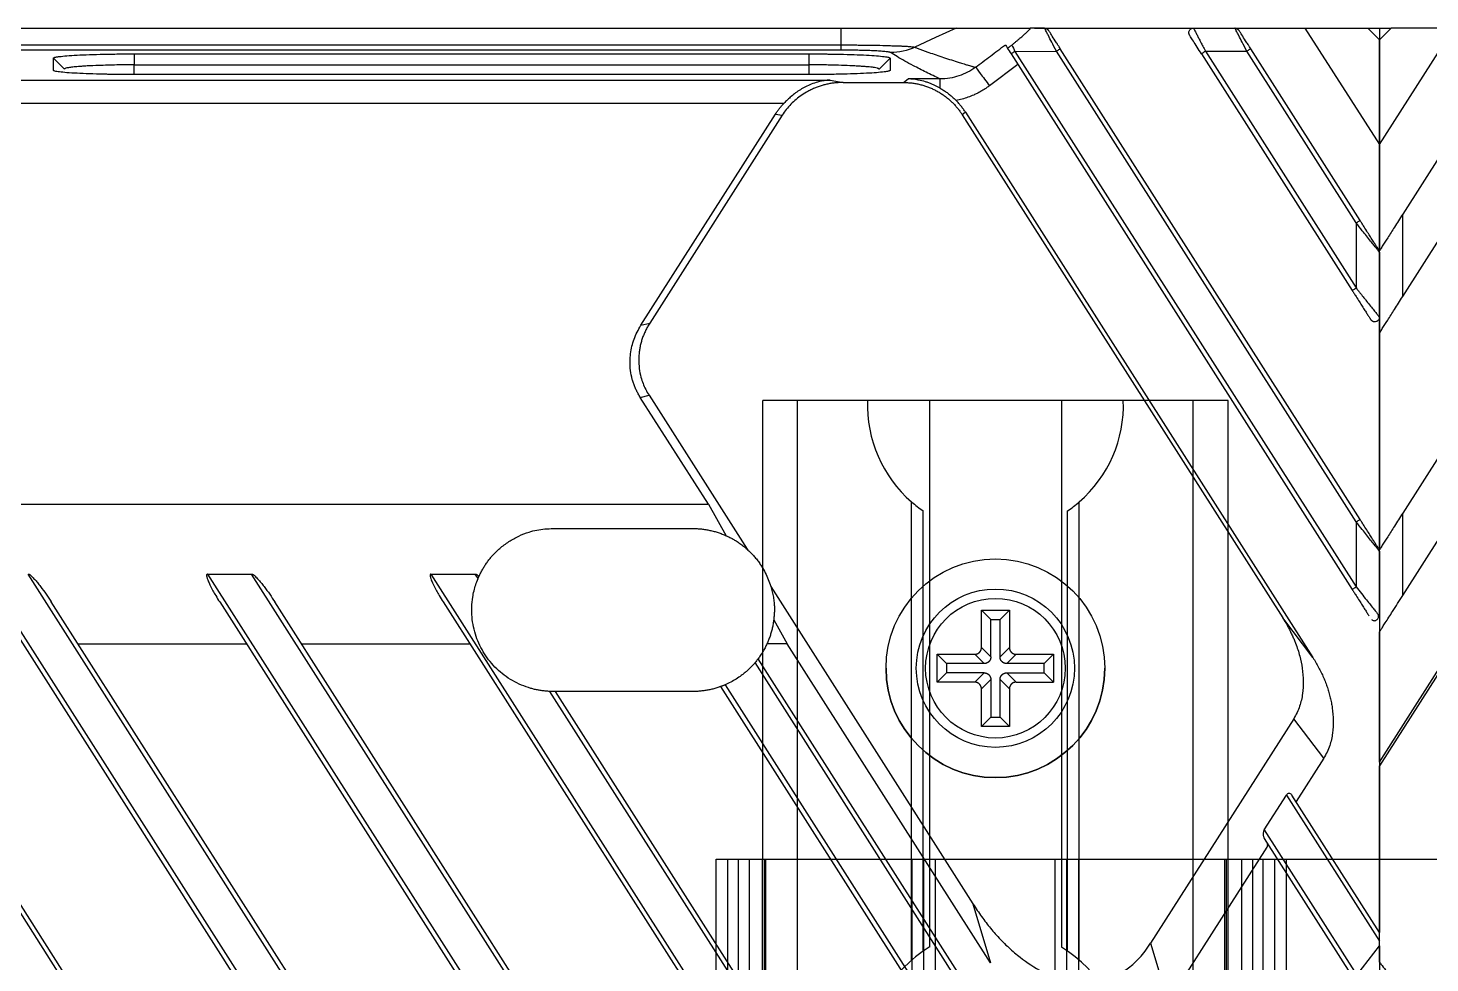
# Model space of a CAD drawing. Header units: millimetres. Extents: x 620 to 19791, y 2539 to 6969.
# Drawn here: x 17418.9 to 17479.1, y 5446.4 to 5486.6 of the extents above; entities that cross this region are included whole.
import ezdxf

# ---------------------------------------------------------------- set-up
doc = ezdxf.new("R2010")
doc.units = ezdxf.units.MM
doc.layers.add('02___PRT_ALL_AXES', color=7, linetype='Continuous')
doc.layers.add('1轮廓线', color=7, linetype='Continuous', lineweight=25)

# ---------------------------------------------------------------- blocks, each defined once
blk = doc.blocks.new('tugj')
at = {"color": 7, "linetype": 'Continuous', "lineweight": 25}
for p, q in [((12688.836, 5156.616), (12732.402, 5156.616)), ((12732.402, 5156.616), (12732.402, 5155.89)), ((12741.154, 5156.616), (12740.543, 5156.616)), ((12740.718, 5156.616), (12741.154, 5156.616)), ((12741.154, 5156.616), (12747.557, 5156.616)), ((12747.557, 5156.616), (12749.335, 5156.616)), ((12749.335, 5156.616), (12752.343, 5156.616)), ((12752.343, 5156.616), (12755.543, 5151.616)), ((12752.343, 5156.616), (12755.043, 5156.616)), ((12755.043, 5156.616), (12755.543, 5156.616)), ((12755.543, 5156.116), (12755.043, 5156.616)), ((12755.543, 5156.616), (12755.543, 5156.116)), ((12688.836, 5155.89), (12732.402, 5155.89)), ((12732.412, 5155.666), (12688.836, 5155.666)), ((12754.711, 5135.507), (12741.832, 5155.723)), ((12754.711, 5148.349), (12750.014, 5155.723)), ((12755.543, 5156.116), (12755.543, 5151.616)), ((12698.568, 5154.799), (12698.568, 5155.323)), ((12699.043, 5154.849), (12698.568, 5155.323)), ((12702.043, 5155.505), (12702.042, 5155.032)), ((12702.043, 5155.505), (12731.042, 5155.505)), ((12731.043, 5155.032), (12731.042, 5155.505)), ((12734.517, 5155.323), (12734.043, 5154.849)), ((12734.517, 5155.323), (12734.517, 5154.799)), ((12740.005, 5155.055), (12738.79, 5154.139)), ((12739.716, 5155.508), (12754.374, 5132.5)), ((12739.885, 5155.615), (12741.664, 5155.616)), ((12739.885, 5155.615), (12754.543, 5132.608)), ((12754.543, 5135.4), (12741.664, 5155.616)), ((12747.898, 5155.508), (12754.374, 5145.342)), ((12748.066, 5155.616), (12749.845, 5155.616)), ((12748.066, 5155.616), (12754.543, 5145.45)), ((12754.543, 5148.242), (12749.845, 5155.616)), ((12702.042, 5155.032), (12731.043, 5155.032)), ((12731.042, 5154.617), (12702.043, 5154.617)), ((12629.138, 5154.379), (12731.947, 5154.379)), ((12731.947, 5154.379), (12732.501, 5154.276)), ((12732.501, 5154.276), (12735.091, 5154.276)), ((12735.091, 5154.276), (12735.298, 5154.431)), ((12736.674, 5154.431), (12735.298, 5154.431)), ((12736.674, 5154.03), (12736.674, 5154.431)), ((12729.956, 5153.38), (12631.129, 5153.38)), ((12723.814, 5143.845), (12729.596, 5152.922)), ((12729.881, 5152.87), (12724.188, 5143.935)), ((12729.596, 5152.922), (12729.881, 5152.87)), ((12737.759, 5152.997), (12737.619, 5152.892)), ((12737.619, 5152.892), (12751.391, 5131.273)), ((12737.759, 5152.997), (12752.681, 5129.575)), ((12755.543, 5151.616), (12755.543, 5147.08)), ((12754.543, 5148.242), (12754.543, 5145.45)), ((12755.543, 5146.986), (12755.543, 5147.08)), ((12755.543, 5146.986), (12755.543, 5144.194)), ((12723.814, 5143.845), (12724.188, 5143.935)), ((12755.543, 5144.194), (12755.543, 5134.239)), ((12723.786, 5140.751), (12724.161, 5140.841)), ((12726.711, 5136.161), (12723.786, 5140.751)), ((12724.161, 5140.841), (12728.377, 5134.224)), ((12652.78, 5136.161), (12726.711, 5136.161)), ((12726.711, 5136.161), (12727.475, 5134.809)), ((12754.543, 5135.4), (12754.543, 5132.608)), ((12720.043, 5135.116), (12726.043, 5135.116)), ((12755.543, 5134.144), (12755.543, 5134.239)), ((12755.543, 5134.144), (12755.543, 5131.352)), ((12752.333, 5031.98), (12687.874, 5133.161)), ((12695.581, 5133.161), (12752.333, 5044.077)), ((12752.333, 5047.055), (12697.478, 5133.161)), ((12705.185, 5133.161), (12707.082, 5133.161)), ((12705.185, 5133.161), (12752.333, 5059.152)), ((12752.333, 5062.13), (12707.082, 5133.161)), ((12714.789, 5133.161), (12716.686, 5133.161)), ((12714.789, 5133.161), (12752.333, 5074.228)), ((12716.812, 5132.963), (12716.686, 5133.161)), ((12729.393, 5132.629), (12738.08, 5118.993)), ((12752.502, 5032.087), (12688.875, 5131.961)), ((12696.108, 5131.961), (12752.165, 5043.97)), ((12752.502, 5047.162), (12698.479, 5131.961)), ((12705.712, 5131.961), (12752.165, 5059.045)), ((12752.502, 5062.238), (12708.083, 5131.961)), ((12715.316, 5131.961), (12752.165, 5074.12)), ((12729.517, 5131.195), (12730.102, 5130.161)), ((12752.681, 5129.575), (12751.391, 5131.273)), ((12755.543, 5131.352), (12755.543, 5117.766)), ((12699.626, 5130.161), (12706.859, 5130.161)), ((12709.23, 5130.161), (12716.463, 5130.161)), ((12730.102, 5130.161), (12729.226, 5130.161)), ((12738.834, 5116.454), (12730.102, 5130.161)), ((12752.333, 5092.281), (12728.715, 5129.355)), ((12752.502, 5092.389), (12728.846, 5129.52)), ((12752.333, 5077.206), (12719.898, 5128.119)), ((12752.502, 5077.313), (12720.137, 5128.116)), ((12726.043, 5128.116), (12720.137, 5128.116)), ((12727.236, 5128.325), (12752.165, 5089.196)), ((12727.426, 5128.4), (12752.333, 5089.303)), ((12751.859, 5126.948), (12745.713, 5117.3)), ((12753.148, 5125.25), (12751.859, 5126.948)), ((12753.148, 5125.25), (12751.962, 5123.387)), ((12750.598, 5122.177), (12751.547, 5123.666)), ((12751.547, 5123.666), (12755.543, 5117.394)), ((12755.543, 5117.766), (12751.784, 5123.666)), ((12750.598, 5122.177), (12754.576, 5115.934)), ((12747.16, 5115.849), (12750.717, 5121.433)), ((12750.598, 5121.805), (12754.407, 5115.826)), ((12738.08, 5118.993), (12738.834, 5116.454)), ((12745.713, 5117.3), (12746.278, 5115.397)), ((12754.576, 5115.934), (12755.543, 5117.195)), ((12755.543, 5117.195), (12755.543, 5117.394))]:
    blk.add_line(p, q, dxfattribs=at)
at = {"color": 8, "linetype": 'Continuous', "lineweight": 25}
for p, q in [((12702.042, 5154.617), (12702.042, 5155.032)), ((12731.043, 5154.617), (12731.043, 5155.032))]:
    blk.add_line(p, q, dxfattribs=at)
at = {"color": 7, "linetype": 'Continuous', "lineweight": 25, "flags": 128}
for points in [[(12737.353, 5156.615), (12736.468, 5156.203), (12735.583, 5155.792)], [(12741.832, 5155.723), (12741.829, 5155.721), (12741.819, 5155.715), (12741.804, 5155.705), (12741.783, 5155.692), (12741.757, 5155.675), (12741.728, 5155.657), (12741.697, 5155.636), (12741.664, 5155.616)]]:
    blk.add_lwpolyline(points, dxfattribs=at)
at = {"color": 7, "linetype": 'Continuous', "lineweight": 25}
blk.add_circle((12739.043, 5129.116), 3.4, dxfattribs=at)
for points, knots in [([(12732.402, 5156.616), (12732.474, 5156.616), (12732.619, 5156.616), (12732.835, 5156.616), (12733.05, 5156.616), (12733.263, 5156.616), (12733.474, 5156.616), (12733.684, 5156.616), (12733.892, 5156.616), (12734.32, 5156.616), (12734.948, 5156.616), (12735.7, 5156.616), (12736.343, 5156.616), (12736.759, 5156.616), (12737.015, 5156.616), (12737.165, 5156.616), (12737.282, 5156.616), (12737.329, 5156.616), (12737.353, 5156.616)], [0, 0, 0, 0, 0.030431, 0.060693, 0.090844, 0.12094, 0.151038, 0.181195, 0.21147, 0.241917, 0.370935, 0.500028, 0.629045, 0.758138, 0.818818, 0.87905, 0.939291, 1, 1, 1, 1]), ([(12737.353, 5156.616), (12737.789, 5156.616), (12738.85, 5156.616), (12739.915, 5156.616), (12740.543, 5156.616)], [0, 0, 0, 0, 0.410626, 1, 1, 1, 1]), ([(12739.747, 5155.885), (12739.782, 5155.914), (12739.852, 5155.97), (12739.951, 5156.053), (12740.046, 5156.132), (12740.158, 5156.227), (12740.28, 5156.333), (12740.396, 5156.437), (12740.481, 5156.519), (12740.533, 5156.575), (12740.556, 5156.609), (12740.547, 5156.613), (12740.543, 5156.615)], [0, 0, 0, 0, 0.087023, 0.171502, 0.253799, 0.334317, 0.473794, 0.602437, 0.71265, 0.815735, 0.90757, 1, 1, 1, 1]), ([(12741.318, 5156.294), (12741.314, 5156.302), (12741.281, 5156.367), (12741.239, 5156.452), (12741.188, 5156.548), (12741.159, 5156.605), (12741.156, 5156.612), (12741.154, 5156.616)], [0, 0, 0, 0, 0.036007, 0.300899, 0.545076, 0.770137, 1, 1, 1, 1]), ([(12741.154, 5156.616), (12741.189, 5156.616), (12741.225, 5156.606), (12741.285, 5156.571), (12741.309, 5156.546), (12741.324, 5156.52)], [0, 0, 0, 0, 0.5, 0.5, 1, 1, 1, 1]), ([(12741.832, 5155.723), (12741.815, 5155.751), (12741.776, 5155.812), (12741.702, 5155.927), (12741.585, 5156.111), (12741.47, 5156.292), (12741.391, 5156.416), (12741.35, 5156.48), (12741.327, 5156.517), (12741.325, 5156.519), (12741.324, 5156.52)], [0, 0, 0, 0, 0.072505, 0.158025, 0.302179, 0.564612, 0.694081, 0.795616, 0.907244, 1, 1, 1, 1]), ([(12747.388, 5156.308), (12747.383, 5156.318), (12747.372, 5156.337), (12747.361, 5156.368), (12747.352, 5156.427), (12747.367, 5156.498), (12747.414, 5156.559), (12747.458, 5156.592), (12747.507, 5156.612), (12747.54, 5156.614), (12747.557, 5156.616)], [0, 0, 0, 0, 0.077579, 0.154133, 0.231803, 0.498692, 0.631109, 0.768426, 0.882726, 1, 1, 1, 1]), ([(12747.898, 5155.508), (12747.773, 5155.704), (12747.648, 5155.9), (12747.502, 5156.129), (12747.461, 5156.194), (12747.404, 5156.283), (12747.388, 5156.308), (12747.388, 5156.308)], [0, 0, 0, 0, 0.5, 0.5, 0.75, 0.75, 1, 1, 1, 1]), ([(12747.557, 5156.616), (12747.557, 5156.615), (12747.558, 5156.614), (12747.563, 5156.604), (12747.57, 5156.589), (12747.581, 5156.567), (12747.602, 5156.526), (12747.64, 5156.451), (12747.703, 5156.328), (12747.781, 5156.176), (12747.864, 5156.012), (12747.961, 5155.823), (12748.028, 5155.692), (12748.066, 5155.616)], [0, 0, 0, 0, 0.04732, 0.094848, 0.142655, 0.190814, 0.239396, 0.356488, 0.482454, 0.602276, 0.736363, 0.846018, 1, 1, 1, 1]), ([(12749.499, 5156.294), (12749.495, 5156.302), (12749.462, 5156.367), (12749.42, 5156.452), (12749.369, 5156.548), (12749.34, 5156.605), (12749.337, 5156.612), (12749.335, 5156.616)], [0, 0, 0, 0, 0.0360348, 0.3009193, 0.5450949, 0.7701467, 1, 1, 1, 1]), ([(12749.335, 5156.616), (12749.37, 5156.616), (12749.406, 5156.606), (12749.466, 5156.571), (12749.49, 5156.546), (12749.506, 5156.52)], [0, 0, 0, 0, 0.5, 0.5, 1, 1, 1, 1]), ([(12750.014, 5155.723), (12749.996, 5155.751), (12749.957, 5155.812), (12749.883, 5155.927), (12749.766, 5156.111), (12749.651, 5156.292), (12749.572, 5156.416), (12749.532, 5156.48), (12749.508, 5156.517), (12749.506, 5156.519), (12749.506, 5156.52)], [0, 0, 0, 0, 0.072505, 0.158025, 0.302179, 0.564612, 0.694081, 0.795616, 0.907244, 1, 1, 1, 1]), ([(12732.402, 5155.89), (12732.455, 5155.89), (12732.562, 5155.891), (12732.722, 5155.89), (12732.881, 5155.889), (12733.054, 5155.888), (12733.295, 5155.886), (12733.566, 5155.884), (12733.845, 5155.88), (12734.172, 5155.873), (12734.439, 5155.863), (12734.726, 5155.855), (12734.918, 5155.849), (12735.111, 5155.84), (12735.243, 5155.831), (12735.356, 5155.822), (12735.451, 5155.813), (12735.535, 5155.803), (12735.566, 5155.796), (12735.583, 5155.792)], [0, 0, 0, 0, 0.034258, 0.068567, 0.102891, 0.137208, 0.181484, 0.261597, 0.319295, 0.377755, 0.502298, 0.535687, 0.629428, 0.68744, 0.750553, 0.801073, 0.859498, 0.925865, 1, 1, 1, 1]), ([(12732.402, 5155.89), (12732.402, 5155.87), (12732.402, 5155.828), (12732.403, 5155.777), (12732.404, 5155.734), (12732.406, 5155.701), (12732.408, 5155.677), (12732.411, 5155.669), (12732.412, 5155.666)], [0, 0, 0, 0, 0.164972, 0.330618, 0.496943, 0.663946, 0.831631, 1, 1, 1, 1]), ([(12734.544, 5155.561), (12734.54, 5155.563), (12734.532, 5155.568), (12734.51, 5155.574), (12734.481, 5155.581), (12734.443, 5155.588), (12734.398, 5155.594), (12734.31, 5155.605), (12734.151, 5155.619), (12733.884, 5155.635), (12733.567, 5155.648), (12733.245, 5155.657), (12732.947, 5155.662), (12732.682, 5155.665), (12732.502, 5155.666), (12732.412, 5155.666)], [0, 0, 0, 0, 0.041608, 0.082916, 0.124078, 0.165253, 0.2066, 0.248274, 0.373041, 0.497845, 0.623172, 0.748533, 0.832555, 0.915925, 1, 1, 1, 1]), ([(12735.583, 5155.792), (12735.589, 5155.79), (12735.613, 5155.781), (12735.657, 5155.76), (12735.745, 5155.724), (12735.847, 5155.689), (12735.947, 5155.652), (12736.049, 5155.616), (12736.332, 5155.515), (12736.815, 5155.352), (12737.329, 5155.187), (12737.673, 5155.081), (12737.818, 5155.037), (12737.923, 5155.005), (12737.998, 5154.984), (12738.054, 5154.966), (12738.097, 5154.952), (12738.138, 5154.943), (12738.171, 5154.936), (12738.186, 5154.933), (12738.192, 5154.931)], [0, 0, 0, 0, 0.007841, 0.031241, 0.062475, 0.124955, 0.156196, 0.18744, 0.249931, 0.49993, 0.749958, 0.823994, 0.874971, 0.906396, 0.937478, 0.953102, 0.968728, 0.984363, 0.993729, 1, 1, 1, 1]), ([(12738.192, 5154.931), (12738.404, 5155.091), (12738.83, 5155.412), (12739.256, 5155.734), (12739.47, 5155.896)], [0, 0, 0, 0, 0.497013, 1, 1, 1, 1]), ([(12739.47, 5155.896), (12739.484, 5155.873), (12739.512, 5155.829), (12739.541, 5155.783), (12739.556, 5155.76)], [0, 0, 0, 0, 0.507372, 1, 1, 1, 1]), ([(12739.556, 5155.76), (12739.557, 5155.76), (12739.559, 5155.758), (12739.569, 5155.762), (12739.584, 5155.769), (12739.598, 5155.777), (12739.604, 5155.781)], [0, 0, 0, 0, 0.259642, 0.506999, 0.750769, 1, 1, 1, 1]), ([(12739.604, 5155.781), (12739.613, 5155.786), (12739.629, 5155.797), (12739.662, 5155.82), (12739.703, 5155.85), (12739.732, 5155.873), (12739.747, 5155.885)], [0, 0, 0, 0, 0.2129773, 0.4188488, 0.7070746, 1, 1, 1, 1]), ([(12750.014, 5155.723), (12750.014, 5155.723), (12749.997, 5155.712), (12749.931, 5155.671), (12749.885, 5155.641), (12749.845, 5155.616)], [0, 0, 0, 0, 0.5, 0.5, 1, 1, 1, 1]), ([(12698.568, 5155.323), (12698.569, 5155.327), (12698.571, 5155.333), (12698.588, 5155.343), (12698.614, 5155.353), (12698.652, 5155.363), (12698.699, 5155.373), (12698.758, 5155.382), (12698.885, 5155.4), (12699.13, 5155.425), (12699.569, 5155.453), (12700.105, 5155.476), (12700.617, 5155.49), (12701.047, 5155.498), (12701.374, 5155.502), (12701.706, 5155.505), (12701.93, 5155.505), (12702.043, 5155.505)], [0, 0, 0, 0, 0.035364, 0.070508, 0.105542, 0.140575, 0.175717, 0.211077, 0.246761, 0.374243, 0.499997, 0.625683, 0.753233, 0.815389, 0.876846, 0.938186, 1, 1, 1, 1]), ([(12731.042, 5155.505), (12731.107, 5155.505), (12731.235, 5155.505), (12731.427, 5155.504), (12731.616, 5155.503), (12731.804, 5155.501), (12731.99, 5155.498), (12732.174, 5155.495), (12732.511, 5155.489), (12732.98, 5155.476), (12733.516, 5155.453), (12733.955, 5155.425), (12734.222, 5155.398), (12734.376, 5155.375), (12734.457, 5155.358), (12734.508, 5155.341), (12734.514, 5155.329), (12734.517, 5155.323)], [0, 0, 0, 0, 0.035392, 0.070556, 0.105601, 0.140636, 0.175771, 0.211116, 0.246777, 0.374216, 0.499993, 0.625634, 0.753236, 0.815432, 0.8769, 0.938227, 1, 1, 1, 1]), ([(12736.674, 5154.431), (12736.57, 5154.479), (12736.365, 5154.576), (12736.069, 5154.719), (12735.787, 5154.86), (12735.476, 5155.02), (12735.151, 5155.195), (12734.823, 5155.383), (12734.634, 5155.503), (12734.544, 5155.561)], [0, 0, 0, 0, 0.128864, 0.2556755, 0.3804355, 0.5031456, 0.681237, 0.8468527, 1, 1, 1, 1]), ([(12739.885, 5155.615), (12739.841, 5155.587), (12739.797, 5155.559), (12739.735, 5155.52), (12739.716, 5155.508), (12739.716, 5155.508)], [0, 0, 0, 0, 0.5, 0.5, 1, 1, 1, 1]), ([(12748.066, 5155.616), (12748.022, 5155.587), (12747.973, 5155.556), (12747.91, 5155.516), (12747.898, 5155.508), (12747.898, 5155.508)], [0, 0, 0, 0, 0.5, 0.5, 1, 1, 1, 1]), ([(12702.043, 5154.617), (12701.979, 5154.617), (12701.85, 5154.617), (12701.659, 5154.618), (12701.47, 5154.62), (12701.282, 5154.622), (12701.096, 5154.624), (12700.912, 5154.627), (12700.574, 5154.634), (12700.106, 5154.647), (12699.569, 5154.67), (12699.13, 5154.698), (12698.863, 5154.725), (12698.71, 5154.747), (12698.629, 5154.764), (12698.578, 5154.782), (12698.571, 5154.793), (12698.568, 5154.799)], [0, 0, 0, 0, 0.035368, 0.070515, 0.10555, 0.140582, 0.175723, 0.211079, 0.246758, 0.374229, 0.499991, 0.625647, 0.75326, 0.81545, 0.876913, 0.938234, 1, 1, 1, 1]), ([(12702.042, 5155.031), (12701.999, 5155.032), (12701.876, 5155.032), (12701.684, 5155.032), (12701.477, 5155.032), (12701.217, 5155.029), (12700.893, 5155.02), (12700.457, 5155.004), (12700.094, 5154.991), (12699.819, 5154.974), (12699.606, 5154.957), (12699.435, 5154.943), (12699.3, 5154.927), (12699.188, 5154.909), (12699.098, 5154.888), (12699.049, 5154.866), (12699.045, 5154.854), (12699.043, 5154.85)], [0, 0, 0, 0, 0.027364, 0.078345, 0.122786, 0.160531, 0.248365, 0.339859, 0.470594, 0.530583, 0.58797, 0.684431, 0.732036, 0.781759, 0.877832, 0.950562, 1, 1, 1, 1]), ([(12734.517, 5154.799), (12734.516, 5154.796), (12734.514, 5154.789), (12734.497, 5154.779), (12734.471, 5154.769), (12734.434, 5154.759), (12734.386, 5154.75), (12734.328, 5154.74), (12734.2, 5154.722), (12733.955, 5154.698), (12733.516, 5154.67), (12732.98, 5154.647), (12732.468, 5154.633), (12732.038, 5154.625), (12731.711, 5154.62), (12731.378, 5154.618), (12731.155, 5154.617), (12731.042, 5154.617)], [0, 0, 0, 0, 0.03535, 0.070482, 0.105507, 0.140532, 0.175669, 0.211025, 0.246707, 0.374223, 0.499991, 0.625666, 0.753253, 0.815436, 0.876899, 0.938224, 1, 1, 1, 1]), ([(12734.042, 5154.85), (12734.041, 5154.853), (12734.04, 5154.86), (12734.024, 5154.871), (12733.999, 5154.882), (12733.95, 5154.897), (12733.871, 5154.914), (12733.75, 5154.931), (12733.618, 5154.946), (12733.445, 5154.96), (12733.242, 5154.975), (12732.952, 5154.992), (12732.553, 5155.006), (12732.136, 5155.022), (12731.788, 5155.03), (12731.536, 5155.032), (12731.287, 5155.033), (12731.124, 5155.032), (12731.043, 5155.031)], [0, 0, 0, 0, 0.035973, 0.072421, 0.109355, 0.146779, 0.230201, 0.280704, 0.345192, 0.409569, 0.47699, 0.54824, 0.66481, 0.78502, 0.840096, 0.89657, 0.948305, 1, 1, 1, 1]), ([(12738.192, 5154.932), (12737.975, 5154.77), (12737.731, 5154.643), (12737.217, 5154.473), (12736.945, 5154.43), (12736.674, 5154.431)], [0, 0, 0, 0, 0.5, 0.5, 1, 1, 1, 1]), ([(12738.192, 5154.932), (12738.211, 5154.907), (12738.284, 5154.81), (12738.501, 5154.522), (12738.645, 5154.332), (12738.79, 5154.139)], [0, 0, 0, 0, 0.5, 0.5, 1, 1, 1, 1]), ([(12732.501, 5154.276), (12732.441, 5154.276), (12732.323, 5154.274), (12732.148, 5154.259), (12731.975, 5154.236), (12731.804, 5154.203), (12731.636, 5154.16), (12731.471, 5154.109), (12731.307, 5154.047), (12731.147, 5153.977), (12730.949, 5153.877), (12730.722, 5153.74), (12730.476, 5153.556), (12730.253, 5153.35), (12730.052, 5153.122), (12729.938, 5152.954), (12729.881, 5152.87)], [0, 0, 0, 0, 0.057364, 0.114084, 0.170327, 0.226264, 0.282072, 0.337925, 0.394, 0.450471, 0.507507, 0.6081, 0.706617, 0.804074, 0.901518, 1, 1, 1, 1]), ([(12731.947, 5154.379), (12731.901, 5154.376), (12731.814, 5154.372), (12731.69, 5154.356), (12731.582, 5154.338), (12731.489, 5154.318), (12731.339, 5154.279), (12731.138, 5154.212), (12730.89, 5154.099), (12730.667, 5153.972), (12730.462, 5153.833), (12730.277, 5153.686), (12730.109, 5153.535), (12730.006, 5153.431), (12729.956, 5153.38)], [0, 0, 0, 0, 0.066043, 0.124977, 0.176801, 0.221516, 0.259124, 0.393832, 0.512456, 0.62351, 0.727348, 0.824366, 0.915051, 1, 1, 1, 1]), ([(12735.091, 5154.276), (12735.15, 5154.275), (12735.27, 5154.273), (12735.447, 5154.257), (12735.622, 5154.231), (12735.793, 5154.195), (12735.961, 5154.149), (12736.124, 5154.095), (12736.283, 5154.032), (12736.436, 5153.96), (12736.584, 5153.881), (12736.726, 5153.794), (12736.862, 5153.7), (12736.991, 5153.6), (12737.114, 5153.495), (12737.229, 5153.383), (12737.338, 5153.267), (12737.439, 5153.146), (12737.533, 5153.021), (12737.59, 5152.935), (12737.619, 5152.892)], [0, 0, 0, 0, 0.059709, 0.118925, 0.177649, 0.23588, 0.293621, 0.350871, 0.407632, 0.463905, 0.51969, 0.57499, 0.629803, 0.684133, 0.737979, 0.791343, 0.844226, 0.896629, 0.948553, 1, 1, 1, 1]), ([(12736.674, 5154.03), (12736.637, 5154.051), (12736.56, 5154.095), (12736.44, 5154.154), (12736.313, 5154.21), (12736.179, 5154.263), (12735.984, 5154.327), (12735.691, 5154.401), (12735.442, 5154.42), (12735.298, 5154.431)], [0, 0, 0, 0, 0.084262, 0.173183, 0.266815, 0.365203, 0.468385, 0.691247, 1, 1, 1, 1]), ([(12736.674, 5154.03), (12736.723, 5154.001), (12736.822, 5153.942), (12736.964, 5153.842), (12737.102, 5153.734), (12737.233, 5153.62), (12737.316, 5153.539), (12737.357, 5153.499)], [0, 0, 0, 0, 0.2063, 0.410063, 0.610977, 0.808111, 1, 1, 1, 1]), ([(12738.79, 5154.139), (12738.748, 5154.108), (12738.663, 5154.045), (12738.531, 5153.96), (12738.394, 5153.879), (12738.254, 5153.805), (12738.079, 5153.722), (12737.866, 5153.637), (12737.615, 5153.556), (12737.443, 5153.518), (12737.357, 5153.499)], [0, 0, 0, 0, 0.0995979, 0.1991954, 0.298999, 0.3992137, 0.5000423, 0.66711, 0.8334475, 1, 1, 1, 1]), ([(12729.596, 5152.922), (12729.623, 5152.963), (12729.676, 5153.044), (12729.764, 5153.16), (12729.856, 5153.273), (12729.923, 5153.344), (12729.956, 5153.38)], [0, 0, 0, 0, 0.249708, 0.499204, 0.749099, 1, 1, 1, 1]), ([(12737.759, 5152.997), (12737.73, 5153.041), (12737.671, 5153.131), (12737.573, 5153.259), (12737.469, 5153.383), (12737.395, 5153.46), (12737.357, 5153.499)], [0, 0, 0, 0, 0.249763, 0.49968, 0.749757, 1, 1, 1, 1]), ([(12754.543, 5148.242), (12754.582, 5148.267), (12754.629, 5148.297), (12754.695, 5148.339), (12754.711, 5148.349), (12754.711, 5148.349)], [0, 0, 0, 0, 0.5, 0.5, 1, 1, 1, 1]), ([(12755.543, 5146.986), (12755.542, 5146.986), (12755.541, 5146.988), (12755.534, 5146.997), (12755.523, 5147.011), (12755.507, 5147.031), (12755.474, 5147.072), (12755.409, 5147.154), (12755.299, 5147.292), (12755.156, 5147.472), (12754.988, 5147.681), (12754.782, 5147.943), (12754.631, 5148.131), (12754.543, 5148.242)], [0, 0, 0, 0, 0.032526, 0.065417, 0.0989, 0.133188, 0.168481, 0.267866, 0.380644, 0.50535, 0.652148, 0.794989, 1, 1, 1, 1]), ([(12755.521, 5147.076), (12755.518, 5147.081), (12755.512, 5147.092), (12755.488, 5147.129), (12755.443, 5147.201), (12755.368, 5147.319), (12755.273, 5147.468), (12755.162, 5147.642), (12755.03, 5147.849), (12754.904, 5148.046), (12754.795, 5148.218), (12754.737, 5148.309), (12754.711, 5148.349)], [0, 0, 0, 0, 0.048093, 0.101014, 0.198434, 0.302298, 0.407371, 0.537427, 0.66787, 0.824205, 0.922051, 1, 1, 1, 1]), ([(12754.374, 5145.342), (12754.374, 5145.342), (12754.384, 5145.349), (12754.443, 5145.386), (12754.493, 5145.418), (12754.543, 5145.45)], [0, 0, 0, 0, 0.5, 0.5, 1, 1, 1, 1]), ([(12754.543, 5145.45), (12754.575, 5145.409), (12754.638, 5145.331), (12754.727, 5145.22), (12754.806, 5145.12), (12754.875, 5145.033), (12754.935, 5144.957), (12755.033, 5144.834), (12755.159, 5144.676), (12755.301, 5144.497), (12755.411, 5144.359), (12755.481, 5144.272), (12755.519, 5144.224), (12755.539, 5144.199), (12755.541, 5144.196), (12755.543, 5144.194)], [0, 0, 0, 0, 0.075863, 0.144748, 0.206658, 0.261596, 0.309565, 0.350571, 0.497667, 0.622606, 0.734593, 0.833402, 0.89095, 0.946161, 1, 1, 1, 1]), ([(12754.374, 5145.342), (12754.398, 5145.304), (12754.453, 5145.219), (12754.557, 5145.055), (12754.677, 5144.866), (12754.805, 5144.665), (12754.918, 5144.489), (12755.017, 5144.332), (12755.089, 5144.22), (12755.129, 5144.157), (12755.155, 5144.116), (12755.172, 5144.09), (12755.175, 5144.085), (12755.176, 5144.083)], [0, 0, 0, 0, 0.0733789, 0.1663169, 0.31685, 0.4437144, 0.5696032, 0.6820862, 0.7982102, 0.8572931, 0.8830754, 0.9588242, 1, 1, 1, 1]), ([(12723.786, 5140.751), (12723.756, 5140.801), (12723.695, 5140.9), (12723.616, 5141.052), (12723.546, 5141.207), (12723.487, 5141.365), (12723.417, 5141.594), (12723.357, 5141.905), (12723.338, 5142.275), (12723.361, 5142.625), (12723.419, 5142.945), (12723.514, 5143.256), (12723.643, 5143.559), (12723.756, 5143.749), (12723.814, 5143.845)], [0, 0, 0, 0, 0.053507, 0.106096, 0.15795, 0.209259, 0.260221, 0.377884, 0.499202, 0.599454, 0.69839, 0.797284, 0.89741, 1, 1, 1, 1]), ([(12724.188, 5143.935), (12724.156, 5143.881), (12724.091, 5143.776), (12724.006, 5143.611), (12723.931, 5143.445), (12723.868, 5143.275), (12723.816, 5143.103), (12723.775, 5142.928), (12723.745, 5142.75), (12723.726, 5142.57), (12723.715, 5142.317), (12723.731, 5141.995), (12723.799, 5141.647), (12723.898, 5141.347), (12724.013, 5141.087), (12724.111, 5140.924), (12724.161, 5140.841)], [0, 0, 0, 0, 0.05735, 0.113786, 0.169511, 0.224733, 0.279668, 0.334535, 0.389555, 0.444944, 0.500917, 0.622068, 0.739873, 0.824884, 0.911299, 1, 1, 1, 1]), ([(12755.543, 5144.194), (12755.543, 5144.162), (12755.535, 5144.124), (12755.489, 5144.051), (12755.449, 5144.017), (12755.354, 5143.988), (12755.302, 5143.993), (12755.222, 5144.029), (12755.194, 5144.057), (12755.176, 5144.083)], [0, 0, 0, 0, 0.25, 0.25, 0.5, 0.5, 0.75, 0.75, 1, 1, 1, 1]), ([(12754.543, 5135.4), (12754.582, 5135.425), (12754.629, 5135.455), (12754.695, 5135.497), (12754.711, 5135.507), (12754.711, 5135.507)], [0, 0, 0, 0, 0.5, 0.5, 1, 1, 1, 1]), ([(12755.543, 5134.144), (12755.542, 5134.144), (12755.541, 5134.146), (12755.534, 5134.155), (12755.523, 5134.169), (12755.507, 5134.189), (12755.474, 5134.23), (12755.409, 5134.312), (12755.299, 5134.45), (12755.156, 5134.63), (12754.988, 5134.839), (12754.782, 5135.101), (12754.631, 5135.289), (12754.543, 5135.4)], [0, 0, 0, 0, 0.032526, 0.065417, 0.0989, 0.133188, 0.168481, 0.267866, 0.380644, 0.50535, 0.652148, 0.794989, 1, 1, 1, 1]), ([(12755.52, 5134.236), (12755.517, 5134.241), (12755.511, 5134.251), (12755.488, 5134.288), (12755.442, 5134.36), (12755.367, 5134.478), (12755.272, 5134.628), (12755.161, 5134.802), (12755.029, 5135.008), (12754.904, 5135.205), (12754.795, 5135.376), (12754.737, 5135.467), (12754.711, 5135.507)], [0, 0, 0, 0, 0.047236, 0.101506, 0.199146, 0.303213, 0.408483, 0.538646, 0.668886, 0.82482, 0.922289, 1, 1, 1, 1]), ([(12716.852, 5133.054), (12716.877, 5133.108), (12716.927, 5133.215), (12717.011, 5133.37), (12717.101, 5133.52), (12717.198, 5133.663), (12717.301, 5133.8), (12717.475, 5134.008), (12717.745, 5134.273), (12718.133, 5134.561), (12718.555, 5134.799), (12718.962, 5134.959), (12719.339, 5135.054), (12719.687, 5135.106), (12719.923, 5135.112), (12720.043, 5135.116)], [0, 0, 0, 0, 0.044819, 0.088986, 0.132601, 0.175772, 0.218606, 0.261217, 0.37899, 0.500399, 0.621763, 0.739274, 0.824536, 0.911143, 1, 1, 1, 1]), ([(12726.043, 5135.116), (12726.105, 5135.115), (12726.228, 5135.113), (12726.413, 5135.098), (12726.595, 5135.074), (12726.776, 5135.04), (12726.954, 5134.997), (12727.13, 5134.944), (12727.304, 5134.883), (12727.418, 5134.834), (12727.475, 5134.809)], [0, 0, 0, 0, 0.126131, 0.251221, 0.375624, 0.499702, 0.623817, 0.748333, 0.87361, 1, 1, 1, 1]), ([(12727.475, 5134.809), (12727.526, 5134.786), (12727.623, 5134.741), (12727.766, 5134.665), (12727.912, 5134.579), (12728.062, 5134.479), (12728.219, 5134.361), (12728.325, 5134.269), (12728.377, 5134.224)], [0, 0, 0, 0, 0.182504, 0.34954, 0.501488, 0.674858, 0.840615, 1, 1, 1, 1]), ([(12728.377, 5134.224), (12728.424, 5134.18), (12728.517, 5134.094), (12728.649, 5133.954), (12728.773, 5133.809), (12728.888, 5133.656), (12729.02, 5133.462), (12729.158, 5133.222), (12729.292, 5132.932), (12729.359, 5132.73), (12729.393, 5132.629)], [0, 0, 0, 0, 0.1002664, 0.2001041, 0.2998137, 0.3996969, 0.5000539, 0.6668727, 0.8330553, 1, 1, 1, 1]), ([(12697.478, 5133.161), (12697.488, 5133.16), (12697.508, 5133.159), (12697.538, 5133.147), (12697.567, 5133.13), (12697.598, 5133.101), (12697.641, 5133.055), (12697.699, 5132.996), (12697.785, 5132.911), (12697.891, 5132.788), (12698.056, 5132.576), (12698.258, 5132.298), (12698.407, 5132.072), (12698.479, 5131.961)], [0, 0, 0, 0, 0.018945, 0.038329, 0.0591, 0.081785, 0.118769, 0.178836, 0.238803, 0.346775, 0.486398, 0.748249, 1, 1, 1, 1]), ([(12705.185, 5133.161), (12705.177, 5133.156), (12705.162, 5133.148), (12705.149, 5133.128), (12705.147, 5133.103), (12705.152, 5133.068), (12705.162, 5133.02), (12705.194, 5132.919), (12705.276, 5132.723), (12705.4, 5132.484), (12705.555, 5132.212), (12705.654, 5132.053), (12705.712, 5131.961)], [0, 0, 0, 0, 0.019676, 0.0360578, 0.0513658, 0.0738645, 0.1141116, 0.1605537, 0.3085527, 0.5841371, 0.758673, 1, 1, 1, 1]), ([(12707.082, 5133.161), (12707.092, 5133.16), (12707.112, 5133.159), (12707.142, 5133.147), (12707.171, 5133.13), (12707.202, 5133.101), (12707.245, 5133.055), (12707.303, 5132.996), (12707.389, 5132.911), (12707.495, 5132.788), (12707.66, 5132.576), (12707.863, 5132.298), (12708.011, 5132.072), (12708.083, 5131.961)], [0, 0, 0, 0, 0.018945, 0.038329, 0.0591, 0.081785, 0.118769, 0.178836, 0.238803, 0.346775, 0.486397, 0.748249, 1, 1, 1, 1]), ([(12714.789, 5133.161), (12714.781, 5133.156), (12714.766, 5133.148), (12714.753, 5133.128), (12714.751, 5133.103), (12714.756, 5133.068), (12714.766, 5133.02), (12714.798, 5132.919), (12714.88, 5132.723), (12715.004, 5132.484), (12715.159, 5132.212), (12715.258, 5132.053), (12715.316, 5131.961)], [0, 0, 0, 0, 0.019676, 0.036058, 0.051366, 0.073864, 0.114112, 0.160554, 0.308553, 0.584137, 0.758673, 1, 1, 1, 1]), ([(12719.898, 5128.119), (12719.843, 5128.122), (12719.732, 5128.128), (12719.568, 5128.147), (12719.404, 5128.173), (12719.242, 5128.207), (12718.997, 5128.271), (12718.675, 5128.384), (12718.292, 5128.575), (12717.935, 5128.81), (12717.507, 5129.175), (12717.063, 5129.717), (12716.759, 5130.349), (12716.61, 5130.89), (12716.547, 5131.314), (12716.536, 5131.742), (12716.573, 5132.118), (12716.637, 5132.438), (12716.711, 5132.705), (12716.779, 5132.876), (12716.812, 5132.963)], [0, 0, 0, 0, 0.024697, 0.049317, 0.073915, 0.098547, 0.123269, 0.186668, 0.250144, 0.313543, 0.377019, 0.50001, 0.623, 0.6864, 0.749876, 0.813275, 0.876751, 0.91786, 0.958857, 1, 1, 1, 1]), ([(12716.686, 5133.161), (12716.696, 5133.16), (12716.717, 5133.158), (12716.748, 5133.145), (12716.781, 5133.123), (12716.815, 5133.09), (12716.839, 5133.066), (12716.852, 5133.054)], [0, 0, 0, 0, 0.14776, 0.306863, 0.485552, 0.7407, 1, 1, 1, 1]), ([(12716.812, 5132.963), (12716.819, 5132.98), (12716.833, 5133.011), (12716.846, 5133.041), (12716.852, 5133.054)], [0, 0, 0, 0, 0.549486, 1, 1, 1, 1]), ([(12729.393, 5132.629), (12729.405, 5132.589), (12729.428, 5132.508), (12729.458, 5132.391), (12729.483, 5132.275), (12729.505, 5132.161), (12729.522, 5132.048), (12729.535, 5131.937), (12729.545, 5131.808), (12729.549, 5131.66), (12729.545, 5131.503), (12729.534, 5131.347), (12729.523, 5131.248), (12729.517, 5131.195)], [0, 0, 0, 0, 0.066871, 0.134848, 0.204113, 0.274835, 0.347175, 0.421284, 0.497299, 0.617084, 0.746878, 0.865097, 1, 1, 1, 1]), ([(12754.374, 5132.5), (12754.374, 5132.5), (12754.384, 5132.507), (12754.443, 5132.544), (12754.493, 5132.576), (12754.543, 5132.608)], [0, 0, 0, 0, 0.5, 0.5, 1, 1, 1, 1]), ([(12754.374, 5132.5), (12754.398, 5132.463), (12754.453, 5132.377), (12754.557, 5132.214), (12754.677, 5132.024), (12754.805, 5131.824), (12754.917, 5131.647), (12755.001, 5131.515), (12755.06, 5131.423), (12755.087, 5131.382), (12755.099, 5131.362)], [0, 0, 0, 0, 0.091787, 0.208102, 0.396558, 0.555515, 0.713252, 0.854264, 0.929527, 1, 1, 1, 1]), ([(12729.517, 5131.195), (12729.509, 5131.135), (12729.493, 5131.016), (12729.457, 5130.84), (12729.413, 5130.666), (12729.36, 5130.495), (12729.299, 5130.326), (12729.25, 5130.216), (12729.226, 5130.161)], [0, 0, 0, 0, 0.167539, 0.334153, 0.500272, 0.66633, 0.832762, 1, 1, 1, 1]), ([(12751.391, 5131.273), (12751.434, 5131.205), (12751.515, 5131.073), (12751.625, 5130.877), (12751.721, 5130.69), (12751.805, 5130.514), (12751.877, 5130.349), (12751.993, 5130.06), (12752.125, 5129.652), (12752.239, 5129.101), (12752.283, 5128.562), (12752.257, 5128.104), (12752.194, 5127.752), (12752.117, 5127.477), (12752.011, 5127.207), (12751.91, 5127.034), (12751.859, 5126.948)], [0, 0, 0, 0, 0.05246, 0.101648, 0.147567, 0.190217, 0.229601, 0.26572, 0.394202, 0.510456, 0.634296, 0.747465, 0.810328, 0.868749, 0.934561, 1, 1, 1, 1]), ([(12755.206, 5131.206), (12755.22, 5131.195), (12755.249, 5131.171), (12755.306, 5131.155), (12755.367, 5131.158), (12755.426, 5131.185), (12755.472, 5131.232), (12755.5, 5131.29), (12755.513, 5131.35), (12755.51, 5131.389), (12755.509, 5131.408)], [0, 0, 0, 0, 0.113515, 0.239863, 0.375639, 0.515142, 0.651716, 0.779774, 0.896149, 1, 1, 1, 1]), ([(12755.507, 5131.397), (12755.515, 5131.387), (12755.538, 5131.358), (12755.541, 5131.354), (12755.543, 5131.352)], [0, 0, 0, 0, 0.356731, 1, 1, 1, 1]), ([(12729.226, 5130.161), (12729.199, 5130.104), (12729.146, 5129.992), (12729.054, 5129.83), (12728.956, 5129.672), (12728.883, 5129.571), (12728.846, 5129.52)], [0, 0, 0, 0, 0.250356, 0.5, 0.749644, 1, 1, 1, 1]), ([(12728.715, 5129.355), (12728.679, 5129.314), (12728.608, 5129.233), (12728.495, 5129.117), (12728.377, 5129.006), (12728.254, 5128.901), (12728.098, 5128.78), (12727.905, 5128.648), (12727.671, 5128.512), (12727.508, 5128.438), (12727.426, 5128.4)], [0, 0, 0, 0, 0.100168, 0.200042, 0.299835, 0.399762, 0.500038, 0.666783, 0.833105, 1, 1, 1, 1]), ([(12728.846, 5129.52), (12728.846, 5129.52), (12728.845, 5129.519), (12728.838, 5129.509), (12728.826, 5129.494), (12728.808, 5129.47), (12728.774, 5129.425), (12728.738, 5129.383), (12728.715, 5129.355)], [0, 0, 0, 0, 0.113414, 0.23247, 0.357664, 0.489422, 0.662046, 1, 1, 1, 1]), ([(12752.681, 5129.575), (12752.725, 5129.504), (12752.812, 5129.364), (12752.932, 5129.15), (12753.042, 5128.935), (12753.141, 5128.72), (12753.23, 5128.503), (12753.308, 5128.287), (12753.376, 5128.069), (12753.434, 5127.851), (12753.481, 5127.632), (12753.536, 5127.303), (12753.572, 5126.868), (12753.547, 5126.411), (12753.485, 5126.054), (12753.409, 5125.78), (12753.301, 5125.509), (12753.199, 5125.336), (12753.148, 5125.25)], [0, 0, 0, 0, 0.054633, 0.108241, 0.160902, 0.212702, 0.263726, 0.314067, 0.36382, 0.413084, 0.461961, 0.510555, 0.631824, 0.747465, 0.809763, 0.868751, 0.93418, 1, 1, 1, 1]), ([(12720.043, 5128.116), (12720.03, 5128.116), (12720.003, 5128.116), (12719.954, 5128.117), (12719.918, 5128.118), (12719.898, 5128.119)], [0, 0, 0, 0, 0.281225, 0.614357, 1, 1, 1, 1]), ([(12720.137, 5128.116), (12720.137, 5128.115), (12720.135, 5128.115), (12720.126, 5128.115), (12720.11, 5128.115), (12720.083, 5128.115), (12720.057, 5128.115), (12720.043, 5128.116)], [0, 0, 0, 0, 0.168552, 0.333737, 0.497077, 0.727696, 1, 1, 1, 1]), ([(12727.236, 5128.325), (12727.181, 5128.306), (12727.071, 5128.268), (12726.903, 5128.221), (12726.734, 5128.183), (12726.563, 5128.153), (12726.391, 5128.131), (12726.217, 5128.118), (12726.101, 5128.116), (12726.043, 5128.116)], [0, 0, 0, 0, 0.143748, 0.286606, 0.428928, 0.571072, 0.713394, 0.856252, 1, 1, 1, 1]), ([(12727.426, 5128.4), (12727.413, 5128.395), (12727.389, 5128.385), (12727.354, 5128.37), (12727.321, 5128.356), (12727.283, 5128.343), (12727.245, 5128.329), (12727.239, 5128.327), (12727.236, 5128.325)], [0, 0, 0, 0, 0.1260253, 0.2520787, 0.3781604, 0.5042708, 0.746701, 1, 1, 1, 1]), ([(12751.547, 5123.666), (12751.557, 5123.681), (12751.575, 5123.708), (12751.62, 5123.743), (12751.679, 5123.747), (12751.74, 5123.724), (12751.769, 5123.686), (12751.784, 5123.666)], [0, 0, 0, 0, 0.144019, 0.26542, 0.472621, 0.72275, 1, 1, 1, 1]), ([(12750.598, 5122.177), (12750.592, 5122.167), (12750.58, 5122.145), (12750.566, 5122.108), (12750.555, 5122.066), (12750.549, 5122.022), (12750.549, 5121.976), (12750.553, 5121.928), (12750.563, 5121.88), (12750.575, 5121.851), (12750.581, 5121.836)], [0, 0, 0, 0, 0.088553, 0.188987, 0.302339, 0.429328, 0.548275, 0.694031, 0.846717, 1, 1, 1, 1]), ([(12750.717, 5121.433), (12750.721, 5121.442), (12750.731, 5121.459), (12750.739, 5121.49), (12750.743, 5121.529), (12750.739, 5121.576), (12750.724, 5121.605), (12750.717, 5121.619)], [0, 0, 0, 0, 0.131113, 0.272627, 0.432307, 0.714822, 1, 1, 1, 1]), ([(12738.08, 5118.993), (12738.141, 5118.899), (12738.261, 5118.713), (12738.449, 5118.444), (12738.64, 5118.188), (12738.834, 5117.943), (12739.112, 5117.616), (12739.487, 5117.222), (12740.104, 5116.675), (12740.887, 5116.133), (12741.868, 5115.715), (12742.858, 5115.555), (12743.684, 5115.681), (12744.307, 5115.941), (12744.703, 5116.192), (12745.01, 5116.444), (12745.253, 5116.685), (12745.491, 5116.969), (12745.637, 5117.188), (12745.713, 5117.3)], [0, 0, 0, 0, 0.035181, 0.06949, 0.102958, 0.135615, 0.167497, 0.237811, 0.306398, 0.426306, 0.535135, 0.638829, 0.737184, 0.792914, 0.85017, 0.883735, 0.9175, 0.957411, 1, 1, 1, 1]), ([(12755.543, 5117.394), (12755.543, 5117.418), (12755.543, 5117.464), (12755.543, 5117.527), (12755.543, 5117.58), (12755.543, 5117.623), (12755.542, 5117.67), (12755.543, 5117.717), (12755.543, 5117.758), (12755.543, 5117.764), (12755.543, 5117.766)], [0, 0, 0, 0, 0.159179, 0.298356, 0.417587, 0.516965, 0.596653, 0.757595, 0.888693, 1, 1, 1, 1]), ([(12755.543, 5117.195), (12755.543, 5117.149), (12755.543, 5117.057), (12755.543, 5116.919), (12755.543, 5116.782), (12755.543, 5116.646), (12755.543, 5116.467), (12755.543, 5116.254), (12755.543, 5116.027), (12755.543, 5115.84), (12755.543, 5115.712), (12755.543, 5115.631), (12755.543, 5115.581), (12755.543, 5115.565), (12755.543, 5115.557)], [0, 0, 0, 0, 0.06929, 0.138364, 0.207455, 0.276794, 0.346612, 0.485822, 0.617831, 0.730296, 0.832, 0.891663, 0.947156, 1, 1, 1, 1])]:
    blk.add_open_spline(points, degree=3, knots=knots, dxfattribs=at)
at = {"color": 8, "linetype": 'Continuous', "lineweight": 25}
for points, knots in [([(12741.664, 5155.616), (12741.594, 5155.752), (12741.467, 5156.001), (12741.364, 5156.203), (12741.318, 5156.294)], [0, 0, 0, 0, 0.549788, 1, 1, 1, 1]), ([(12749.845, 5155.616), (12749.775, 5155.752), (12749.649, 5156.001), (12749.546, 5156.203), (12749.499, 5156.294)], [0, 0, 0, 0, 0.5498069, 1, 1, 1, 1]), ([(12754.543, 5132.608), (12754.693, 5132.419), (12754.961, 5132.083), (12755.255, 5131.714), (12755.41, 5131.519), (12755.479, 5131.432), (12755.5, 5131.405), (12755.507, 5131.397)], [0, 0, 0, 0, 0.400794, 0.711884, 0.840382, 0.953761, 1, 1, 1, 1])]:
    blk.add_open_spline(points, degree=3, knots=knots, dxfattribs=at)
at = {"color": 7, "linetype": 'Continuous', "lineweight": 25}
for points in [[(12735.583, 5155.792), (12735.261, 5155.643), (12734.898, 5155.562), (12734.544, 5155.561)], [(12739.555, 5155.761), (12739.608, 5155.679), (12739.662, 5155.593), (12739.716, 5155.508)], [(12739.748, 5155.885), (12739.794, 5155.797), (12739.839, 5155.706), (12739.885, 5155.615)], [(12750.581, 5121.836), (12750.586, 5121.825), (12750.592, 5121.815), (12750.598, 5121.805)]]:
    blk.add_open_spline(points, degree=3, dxfattribs=at)
blk = doc.blocks.new('*U204')
blk.add_blockref('tugj', (-12530.543, -4991.113))
blk = doc.blocks.new('*U205')
at = {"color": 0, "linetype": 'ByBlock', "lineweight": -2, "transparency": 16777216}
blk.add_blockref('*U204', (0, 1350), dxfattribs=at)
blk = doc.blocks.new('tgd')
at = {"color": 7, "linetype": 'Continuous', "lineweight": 25}
for p, q in [((18142.478, 5051.606), (18142.978, 5051.606)), ((18142.478, 5051.606), (18142.478, 5051.106)), ((18142.478, 5046.606), (18145.678, 5051.606)), ((18142.978, 5051.606), (18142.478, 5051.106)), ((18145.678, 5051.606), (18142.978, 5051.606)), ((18142.478, 5046.606), (18142.478, 5051.106)), ((18147.939, 5050.606), (18143.478, 5043.604)), ((18143.478, 5040.068), (18150.191, 5050.606)), ((18156.12, 5050.606), (18143.478, 5030.762)), ((18143.478, 5027.226), (18158.373, 5050.606)), ((18142.478, 5020.073), (18160.261, 5047.987)), ((18142.478, 5042.034), (18142.478, 5046.606)), ((18142.478, 5046.606), (18142.478, 5042.07)), ((18143.478, 5040.068), (18143.478, 5043.604)), ((18142.478, 5041.976), (18142.478, 5042.07)), ((18142.478, 5038.498), (18142.478, 5042.034)), ((18142.478, 5041.976), (18142.478, 5039.184)), ((18142.478, 5039.184), (18142.478, 5029.229)), ((18142.478, 5029.192), (18142.478, 5038.498)), ((18143.478, 5027.226), (18143.478, 5030.762)), ((18142.478, 5029.134), (18142.478, 5029.229)), ((18142.478, 5026.342), (18142.478, 5029.192)), ((18142.478, 5029.134), (18142.478, 5026.342)), ((18142.478, 5026.342), (18142.478, 5020.085)), ((18142.478, 5020.073), (18142.478, 5025.656)), ((18145.985, 5025.414), (18142.478, 5019.91)), ((18142.478, 5020.073), (18142.478, 5019.91)), ((18142.478, 5011.484), (18142.478, 5019.91)), ((18142.478, 5012.185), (18142.478, 5012.384)), ((18142.478, 5012.185), (18142.478, 5011.898))]:
    blk.add_line(p, q, dxfattribs=at)
for points, knots in [([(18143.478, 5043.604), (18143.36, 5043.419), (18143.141, 5043.073), (18142.84, 5042.6), (18142.628, 5042.278), (18142.527, 5042.099), (18142.485, 5042.042), (18142.48, 5042.037), (18142.478, 5042.034)], [0, 0, 0, 0, 0.286635, 0.534245, 0.759489, 0.869904, 0.932849, 1, 1, 1, 1]), ([(18142.478, 5038.498), (18142.48, 5038.501), (18142.485, 5038.506), (18142.527, 5038.563), (18142.628, 5038.741), (18142.84, 5039.063), (18143.141, 5039.537), (18143.36, 5039.882), (18143.478, 5040.068)], [0, 0, 0, 0, 0.067143, 0.130097, 0.240508, 0.465751, 0.713365, 1, 1, 1, 1]), ([(18143.478, 5030.762), (18143.36, 5030.577), (18143.141, 5030.231), (18142.84, 5029.758), (18142.628, 5029.436), (18142.527, 5029.257), (18142.485, 5029.2), (18142.48, 5029.195), (18142.478, 5029.192)], [0, 0, 0, 0, 0.286639, 0.534248, 0.759491, 0.869905, 0.932849, 1, 1, 1, 1]), ([(18142.478, 5025.656), (18142.481, 5025.661), (18142.488, 5025.672), (18142.54, 5025.753), (18142.621, 5025.881), (18142.784, 5026.136), (18143.073, 5026.591), (18143.332, 5026.996), (18143.478, 5027.226)], [0, 0, 0, 0, 0.07756, 0.161491, 0.258162, 0.37152, 0.644887, 1, 1, 1, 1]), ([(18142.478, 5012.384), (18142.478, 5012.439), (18142.479, 5012.531), (18142.478, 5012.635), (18142.478, 5012.695), (18142.478, 5012.73), (18142.478, 5012.752), (18142.478, 5012.755), (18142.478, 5012.756)], [0, 0, 0, 0, 0.3597436, 0.5955731, 0.7195568, 0.8257471, 0.9175048, 1, 1, 1, 1]), ([(18142.476, 5011.484), (18142.476, 5011.484), (18142.476, 5011.484), (18142.476, 5011.483), (18142.478, 5011.482), (18142.483, 5011.474), (18142.506, 5011.446), (18142.594, 5011.334), (18142.945, 5010.886), (18143.547, 5010.119), (18144.148, 5009.352), (18144.498, 5008.903), (18144.584, 5008.79), (18144.606, 5008.761), (18144.61, 5008.754), (18144.612, 5008.752), (18144.612, 5008.752), (18144.612, 5008.751), (18144.612, 5008.751), (18144.612, 5008.751), (18144.612, 5008.751), (18144.612, 5008.751)], [0, 0, 0, 0, 0.0000182, 0.0001591, 0.000557, 0.0020901, 0.0080688, 0.0316903, 0.1255832, 0.4999795, 0.8749481, 0.9687031, 0.9921486, 0.9980156, 0.9994835, 0.9998549, 0.9999514, 0.9999818, 0.9999914, 0.9999957, 1, 1, 1, 1]), ([(18142.478, 5011.484), (18142.478, 5011.389), (18142.478, 5011.208), (18142.478, 5010.96), (18142.478, 5010.794), (18142.478, 5010.706), (18142.478, 5010.69), (18142.478, 5010.682)], [0, 0, 0, 0, 0.286045, 0.548341, 0.786212, 0.89682, 1, 1, 1, 1])]:
    blk.add_open_spline(points, degree=3, knots=knots, dxfattribs=at)
blk = doc.blocks.new('*U206')
blk.add_blockref('tgd', (-18292.478, -4886.103))
blk = doc.blocks.new('*U207')
at = {"color": 0, "linetype": 'ByBlock', "lineweight": -2, "transparency": 16777216}
blk.add_blockref('*U206', (0, 1350), dxfattribs=at)
blk = doc.blocks.new('rygj')
at = {"color": 114, "linetype": 'Continuous', "true_color": 0x139b48}
for p, q in [((4442.055, 3171.646), (5101.055, 3171.646)), ((5101.055, 3151.646), (5101.055, 3171.646)), ((4442.055, 3170.146), (5101.055, 3170.146)), ((5101.055, 3164.485), (5077.566, 3164.485)), ((5101.055, 3158.807), (5077.566, 3158.807)), ((4442.055, 3153.146), (5101.055, 3153.146)), ((4442.055, 3151.646), (5101.055, 3151.646))]:
    blk.add_line(p, q, dxfattribs=at)
for start, end in [(87.91606, 139.11481), (220.88519, 272.08394)]:
    blk.add_arc((5100.855, 3161.646), 5.5, start, end, dxfattribs=at)
at = {"layer": '02___PRT_ALL_AXES', "color": 114, "linetype": 'Continuous', "true_color": 0x139b48}
for p, q in [((5077.013, 3165.246), (5096.697, 3165.246)), ((5077.398, 3164.746), (5096.312, 3164.746)), ((5077.398, 3158.546), (5096.312, 3158.546)), ((5077.013, 3158.046), (5096.697, 3158.046))]:
    blk.add_line(p, q, dxfattribs=at)
for centre, start, end in [((5072.855, 3161.646), 31.08062, 148.91938), ((5100.855, 3161.646), 139.11481, 145.69235), ((5072.855, 3161.646), 211.08062, 328.91938), ((5100.855, 3161.646), 214.30765, 220.88519)]:
    blk.add_arc(centre, 5.5, start, end, dxfattribs=at)
blk = doc.blocks.new('ETDHFN')
at = {"layer": '1轮廓线', "linetype": 'Continuous', "lineweight": 25}
for p, q in [((8841.41, 4025.552), (8841.812, 4025.15)), ((8841.41, 4023.942), (8841.41, 4025.552)), ((8841.41, 4025.552), (8842.61, 4025.552)), ((8841.812, 4025.15), (8842.208, 4025.15)), ((8841.812, 4023.54), (8841.812, 4025.15)), ((8842.61, 4025.552), (8842.208, 4025.15)), ((8842.208, 4023.54), (8842.208, 4025.15)), ((8842.61, 4025.552), (8842.61, 4023.942)), ((8839.51, 4023.652), (8839.912, 4023.25)), ((8839.51, 4022.452), (8839.51, 4023.652)), ((8839.51, 4023.652), (8841.12, 4023.652)), ((8839.912, 4023.25), (8839.912, 4022.854)), ((8841.522, 4023.25), (8839.912, 4023.25)), ((8844.108, 4023.25), (8842.498, 4023.25)), ((8842.9, 4023.652), (8844.51, 4023.652)), ((8844.51, 4023.652), (8844.108, 4023.25)), ((8844.108, 4022.854), (8844.108, 4023.25)), ((8844.51, 4023.652), (8844.51, 4022.452)), ((8839.51, 4022.452), (8839.912, 4022.854)), ((8841.522, 4022.854), (8839.912, 4022.854)), ((8842.498, 4022.854), (8844.108, 4022.854)), ((8844.51, 4022.452), (8844.108, 4022.854)), ((8841.12, 4022.452), (8839.51, 4022.452)), ((8841.41, 4020.552), (8841.41, 4022.162)), ((8841.812, 4022.564), (8841.812, 4020.954)), ((8842.208, 4020.954), (8842.208, 4022.564)), ((8842.61, 4022.162), (8842.61, 4020.552)), ((8842.9, 4022.452), (8844.51, 4022.452)), ((8841.41, 4020.552), (8841.812, 4020.954)), ((8841.812, 4020.954), (8842.208, 4020.954)), ((8842.61, 4020.552), (8842.208, 4020.954)), ((8842.61, 4020.552), (8841.41, 4020.552))]:
    blk.add_line(p, q, dxfattribs=at)
at = {"layer": '1轮廓线', "linetype": 'Continuous', "lineweight": 13}
for p, q in [((8841.41, 4023.942), (8841.812, 4023.54)), ((8842.61, 4023.942), (8842.208, 4023.54)), ((8841.12, 4023.652), (8841.522, 4023.25)), ((8842.9, 4023.652), (8842.498, 4023.25)), ((8841.12, 4022.452), (8841.522, 4022.854)), ((8842.9, 4022.452), (8842.498, 4022.854)), ((8841.41, 4022.162), (8841.812, 4022.564)), ((8842.61, 4022.162), (8842.208, 4022.564))]:
    blk.add_line(p, q, dxfattribs=at)
at = {"layer": '1轮廓线', "linetype": 'Continuous', "lineweight": 25}
for radius in [4.7, 3]:
    blk.add_circle((8842.01, 4023.052), radius, dxfattribs=at)
blk.add_arc((8842.01, 4023.052), 4.7, 180, 0, dxfattribs=at)
for points in [[(8841.12, 4023.652), (8841.184, 4023.652), (8841.24, 4023.677), (8841.288, 4023.698), (8841.326, 4023.736), (8841.362, 4023.772), (8841.385, 4023.822), (8841.41, 4023.877), (8841.41, 4023.942)], [(8842.61, 4023.942), (8842.61, 4023.878), (8842.635, 4023.822), (8842.656, 4023.773), (8842.694, 4023.736), (8842.73, 4023.699), (8842.78, 4023.677), (8842.835, 4023.652), (8842.9, 4023.652)], [(8841.812, 4023.54), (8841.812, 4023.476), (8841.787, 4023.42), (8841.766, 4023.372), (8841.728, 4023.334), (8841.692, 4023.298), (8841.642, 4023.275), (8841.587, 4023.25), (8841.522, 4023.25)], [(8842.498, 4023.25), (8842.434, 4023.25), (8842.378, 4023.275), (8842.33, 4023.296), (8842.292, 4023.334), (8842.256, 4023.37), (8842.233, 4023.42), (8842.208, 4023.475), (8842.208, 4023.54)], [(8841.522, 4022.854), (8841.586, 4022.854), (8841.642, 4022.829), (8841.69, 4022.808), (8841.728, 4022.77), (8841.764, 4022.734), (8841.787, 4022.684), (8841.812, 4022.629), (8841.812, 4022.564)], [(8842.208, 4022.564), (8842.208, 4022.628), (8842.233, 4022.684), (8842.254, 4022.732), (8842.292, 4022.77), (8842.328, 4022.806), (8842.378, 4022.829), (8842.433, 4022.854), (8842.498, 4022.854)], [(8841.41, 4022.162), (8841.41, 4022.226), (8841.385, 4022.282), (8841.364, 4022.33), (8841.326, 4022.368), (8841.29, 4022.404), (8841.24, 4022.427), (8841.185, 4022.452), (8841.12, 4022.452)], [(8842.9, 4022.452), (8842.836, 4022.452), (8842.78, 4022.427), (8842.732, 4022.406), (8842.694, 4022.368), (8842.658, 4022.332), (8842.635, 4022.282), (8842.61, 4022.227), (8842.61, 4022.162)]]:
    blk.add_open_spline(points, degree=2, knots=[0, 0, 0, 0.25, 0.25, 0.5, 0.5, 0.75, 0.75, 1, 1, 1], dxfattribs=at)
blk = doc.blocks.new('ERTFHGJ')
at = {"color": 40, "linetype": 'Continuous', "true_color": 0xf8d731}
for p, q in [((8925.457, 3696.77), (8878.457, 3696.77)), ((8900.957, 3696.77), (8900.957, 3617.77)), ((8901.457, 3617.77), (8901.457, 3696.77)), ((8901.957, 3617.77), (8901.957, 3696.77)), ((8902.402, 3617.77), (8902.402, 3696.77)), ((8902.874, 3617.77), (8902.874, 3696.77)), ((8903.457, 3617.77), (8903.457, 3696.77)), ((8903.537, 3696.77), (8903.537, 3617.77)), ((8903.598, 3617.77), (8903.598, 3696.77)), ((8909.882, 3696.77), (8909.882, 3617.77)), ((8910.382, 3617.77), (8910.382, 3696.77)), ((8910.882, 3690.641), (8910.882, 3696.77)), ((8916.032, 3690.641), (8916.032, 3696.77)), ((8916.532, 3617.77), (8916.532, 3696.77)), ((8917.032, 3617.77), (8917.032, 3696.77)), ((8923.315, 3617.77), (8923.315, 3696.77)), ((8923.377, 3696.77), (8923.377, 3617.77)), ((8923.457, 3617.77), (8923.457, 3696.77)), ((8924.039, 3696.77), (8924.039, 3617.77)), ((8924.511, 3696.77), (8924.511, 3617.77)), ((8924.957, 3617.77), (8924.957, 3696.77)), ((8925.457, 3617.77), (8925.457, 3696.77))]:
    blk.add_line(p, q, dxfattribs=at)
blk = doc.blocks.new('ryfh')
at = {"rotation": 90}
blk.add_blockref('rygj', (11445.273, 369.859), dxfattribs=at)
blk.add_blockref('ETDHFN', (-558.383, 1436.362))
at = {"xscale": -1}
blk.add_blockref('ERTFHGJ', (17197.083, 1754.444), dxfattribs=at)

msp = doc.modelspace()

# ---------------------------------------------------------------- block references
for name, p in [('*U205', (17251.96016, 3971.06063)), ('*U207', (17626.96016, 3971.06063)), ('ryfh', (9176.83352, -0.35097))]:
    msp.add_blockref(name, p)

doc.saveas('drawing.dxf')
